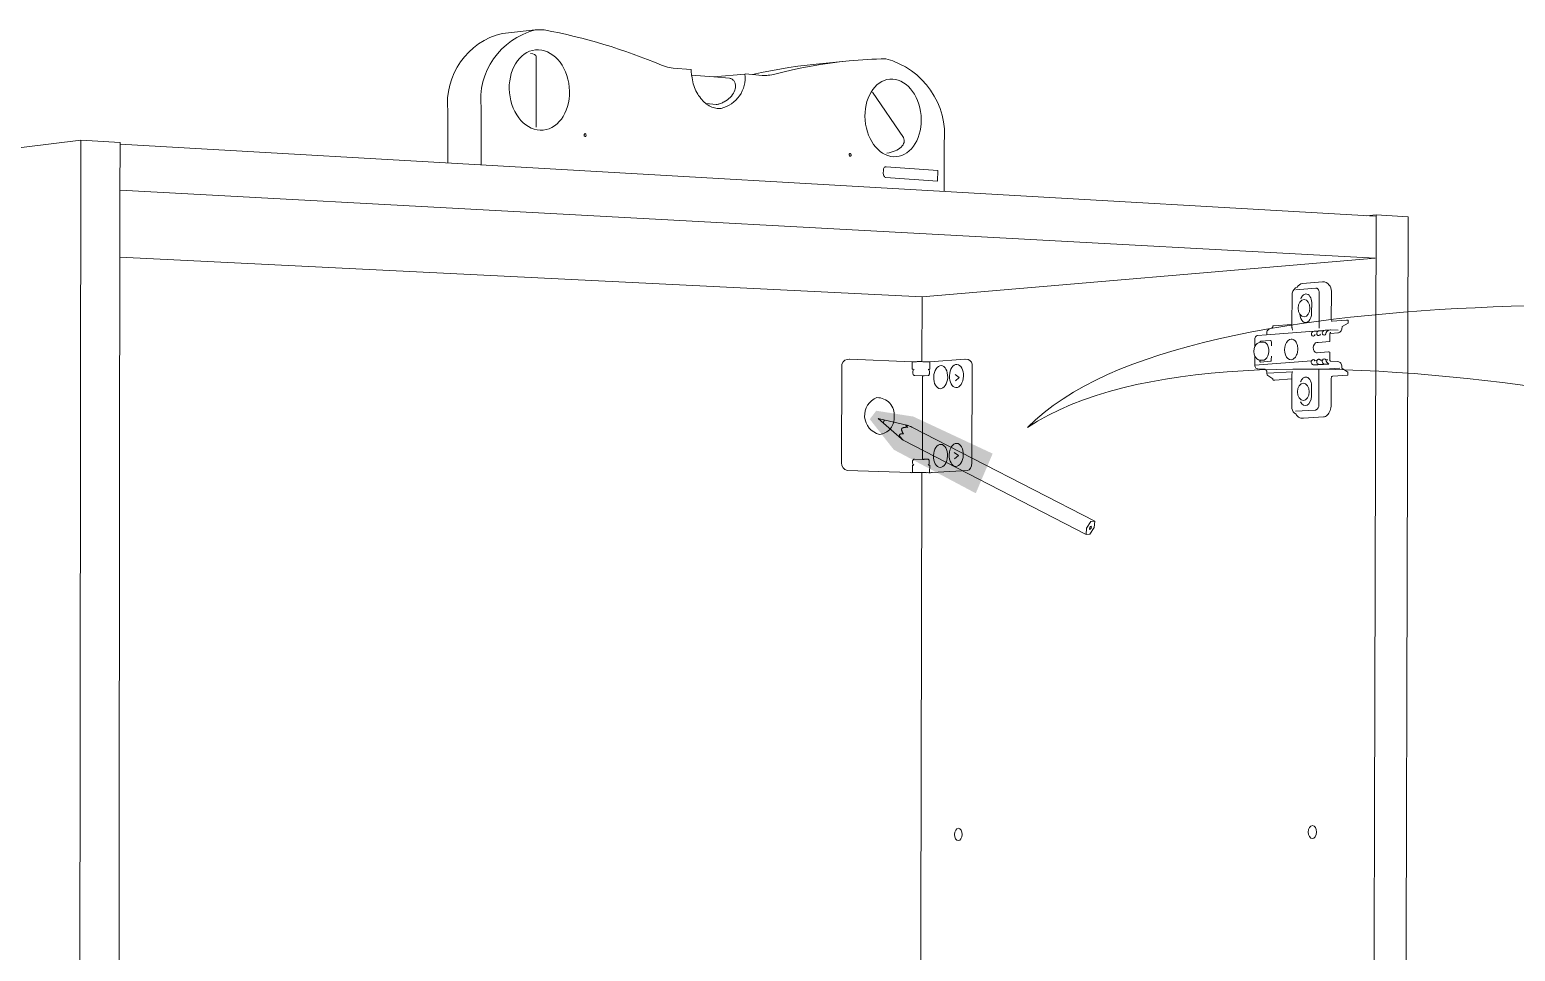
# Model space of a CAD drawing. Header units: metres. Extents: x -11.5 to 7.4, y -3.8 to 5.9.
# Drawn here: x 5.0235 to 5.288, y 0.2612 to 0.4254 of the extents above; entities that cross this region are included whole.
import ezdxf

# ---------------------------------------------------------------- set-up
doc = ezdxf.new("R2010")
doc.units = ezdxf.units.M
doc.header["$MEASUREMENT"] = 0
doc.layers.add('PDF11_Geometry_Num_Penna__1_Num_Penna__255', color=255, linetype='Continuous', lineweight=18)
doc.layers.add('PDF11_Geometry_Num_Penna__7_Num_Penna__7', color=7, linetype='Continuous', lineweight=18)

msp = doc.modelspace()

# ---------------------------------------------------------------- hatches: boundary and pattern name
at = {"layer": 'PDF11_Geometry_Num_Penna__1_Num_Penna__255', "linetype": 'Continuous', "lineweight": 18}
msp.add_hatch(color=255, dxfattribs=at).paths.add_polyline_path([(5.174221773639321, 0.3575262911150547), (5.173064520743116, 0.3560213709474862), (5.177347093562824, 0.3505803167253152), (5.191935605391294, 0.3428222996982182), (5.194945445726429, 0.3498849821825862), (5.180820080757693, 0.3564845178072202)])

# ---------------------------------------------------------------- linework, layer by layer
at = {"layer": 'PDF11_Geometry_Num_Penna__7_Num_Penna__7', "color": 7, "linetype": 'Continuous', "lineweight": 18, "flags": 128}
for points in [[(5.097953156650716, 0.4016498133244006), (5.097967898725829, 0.4108685242937327, -0.3794525430149619), (5.107701230967155, 0.4247462224006044), (5.113509117158337, 0.4253465934094942, 0.3758623285219238), (5.103882542110934, 0.4114497306049794), (5.103872714060863, 0.401313325459995)], [(5.113508994307709, 0.4253461020069906), (5.11383086294763, 0.4253805001822499), (5.114147817562515, 0.4253940137511023), (5.114468457696177, 0.4253903282323241), (5.114795240361135, 0.4253854142072875), (5.115114283436659, 0.4253623182896131), (5.115125339992991, 0.4253623182896131, -0.05377847380533977), (5.136014491873221, 0.4190673293666443), (5.136351102588252, 0.4189371077031652), (5.136693855834578, 0.4188253136335751), (5.137042751612203, 0.4187245761203178), (5.137383047846011, 0.4186520942510219), (5.137730715117376, 0.4185894404318002), (5.138079610895002, 0.4185562707628003)], [(5.153889012243901, 0.4172582310492885), (5.154100315320491, 0.4172422604679182), (5.154316532422115, 0.4172361179366222), (5.15453766354878, 0.417238574949141), (5.15475019513163, 0.4172520885179924), (5.154961498208216, 0.4172662163399741), (5.15528090983562, 0.4173092140590473), (5.155607692500576, 0.4173608113219354), (5.155935703671794, 0.4174345216974897), (5.157607700690621, 0.417855899344409), (5.159288297253259, 0.4182391932972918), (5.160960294272082, 0.418593003099951), (5.162647033366019, 0.4189075007023177), (5.16432517291614, 0.4191949711669798), (5.166013140516336, 0.4194431294313459), (5.167690051560196, 0.4196532040016754), (5.169379247666651, 0.4198325659155246, -0.02180770081312614), (5.175906178571363, 0.4202100858889892), (5.17592583467151, 0.4202113143952486, -0.3708040782451512), (5.186307695367091, 0.4051567072920248), (5.18629295329198, 0.3965657630211634)], [(5.14528332589793, 0.4169748146552825), (5.141344734830808, 0.417290540763906), (5.141364390930953, 0.4171382059877615), (5.141420902218883, 0.4167905387163975), (5.1414835560381, 0.4164440999512911), (5.14156709446373, 0.4160976611861855), (5.141646947370582, 0.4157708785212284), (5.141761198452691, 0.415442867350011), (5.141871764016022, 0.4151246842288687), (5.142000757173241, 0.4148089581202434), (5.14213097883672, 0.4145116596055072), (5.142283313612866, 0.4142143610907718), (5.142441790920309, 0.4139367186761831), (5.142606410759047, 0.413667675805411), (5.142784544166636, 0.4134096894909707), (5.142973734130559, 0.4131627597328631), (5.143170295132036, 0.4129318005561249), (5.143365627627256, 0.4127118979357212), (5.143583073235142, 0.4125128799217261), (5.143798061830509, 0.4123224614515433), (5.144011821919616, 0.4121529275877682), (5.144236638565056, 0.412000592811621), (5.144471283260572, 0.4118593145918092), (5.144703470943568, 0.411737692472145), (5.144940572651599, 0.4116234413900344), (5.145183816890931, 0.4115399029644067), (5.145425832623999, 0.4114674210951117), (5.145667848357071, 0.411414595325966), (5.1459110925964, 0.4113789686444473), (5.14615310832947, 0.4113543985192623), (5.146371782443614, 0.4113568555317801), (5.146594142076538, 0.4113715976068919, 0.3831655419963794), (5.150824011977726, 0.4175027037948782), (5.145283448748554, 0.4169744461034046), (5.148068472438251, 0.4167447154329267)], [(5.257935629961418, 0.3736429418793916), (5.255412892358072, 0.3734530148117114), (5.255356381070145, 0.3734984695433035), (5.255306012313515, 0.3735648088813033), (5.255266700113221, 0.3736520328257082), (5.255235987456741, 0.373757684364004), (5.255233530444221, 0.3738645644085574), (5.255243358494296, 0.3784923474871125, 0.3767268260116614), (5.254024434583879, 0.3804656970913278), (5.253763254153165, 0.3804785964070492), (5.253731312990423, 0.3804785964070492), (5.253714113902793, 0.3804785964070492), (5.253683401246311, 0.3804785964070492), (5.253657602614869, 0.3804785964070492), (5.253638437917225, 0.380478964958928), (5.250083140802985, 0.380182894950452, 0.2111134825590239), (5.249148861792834, 0.3795602879782685), (5.248879818922061, 0.3794030391770855, 0.2548668594634902), (5.248242838426645, 0.378107947878596), (5.248233993181579, 0.3728980985344146), (5.244925625825447, 0.3726462547512694), (5.244875257068818, 0.372624141638604), (5.244845772918596, 0.3725860579445666), (5.244839138984798, 0.3725278267478798), (5.244841595997316, 0.3724123471595098), (5.243975499084552, 0.3719351953284216), (5.243907931240296, 0.3718848265717929), (5.243852648458628, 0.3718172587275346), (5.243804736714518, 0.3717288062768702), (5.243776481070554, 0.3716329827886486), (5.243770829941763, 0.3715371593004289), (5.24377451546054, 0.371313571161247), (5.243764687410467, 0.3712275757231005), (5.243738888779021, 0.3711391232724344), (5.243698348072469, 0.3710518993280294), (5.252183640805034, 0.3716907225828319, 0.5477297531358923), (5.25171963399092, 0.3710272063522178, 0.7125105491904152), (5.252337449788692, 0.3710764694532136)], [(5.243003627782869, 0.3665187112314348), (5.242568736567096, 0.3665322248002871, -0.2955771106645132), (5.241624015253741, 0.3672607290120151), (5.241611730191147, 0.3672693285558299), (5.241558904422002, 0.3674228918382347), (5.241513449690411, 0.3675875116769731), (5.241479051515151, 0.367750903009453), (5.241456938402486, 0.3679265794045232), (5.241453252883707, 0.3681096268371498), (5.241460623921261, 0.368282846219703), (5.241487651058966, 0.3684572941085147), (5.241523277740484, 0.3686317419973264), (5.241568732472075, 0.36878776229225), (5.241624015253741, 0.3689523821309875), (5.241632983349433, 0.3702678666333821), (5.241642811399508, 0.3704116018657135), (5.241678438081024, 0.3705479660604896), (5.241734949368949, 0.3706757307114499), (5.241811116757022, 0.3707715541996706), (5.241904483232727, 0.3708600066503349), (5.242010134771018, 0.3709116039132239), (5.242118243321832, 0.3709324885196299), (5.243698102371216, 0.3710516536267772)], [(5.252849736898794, 0.3717506736882843), (5.253149492426047, 0.3717740153072091, 0.535116162307077), (5.252684011404458, 0.3711003024746571, 0.7182640736393745), (5.253304407065336, 0.371148459920005)], [(5.253813131507288, 0.3718232784082049), (5.254122715084616, 0.3718478485333909, 0.5371601838687876), (5.253661902386776, 0.3711730300451892, 0.7295080314506536), (5.254269030180092, 0.3712215560424301, -0.2309959301736314), (5.254777631771418, 0.3718946546218671), (5.255117928005227, 0.3719204532533116)], [(5.243120704429373, 0.3697489455894791), (5.243171687439132, 0.3697405917469165), (5.242733110704581, 0.3697614763533235, 0.3057655994165377), (5.241624015253741, 0.3689523821309875)], [(5.184179308272959, 0.346498481828367), (5.184044172584443, 0.3464960248158473), (5.18388938079578, 0.3464935678033303), (5.183722303944522, 0.3464911107908115), (5.183561369624559, 0.3464886537782919), (5.183405349329638, 0.3464960248158473), (5.183251786047235, 0.3464935678033303), (5.18310325964049, 0.3465009388408857), (5.181868733700583, 0.3465398824893029), (5.181201654801814, 0.3465032730027779), (5.181103374301077, 0.3465020444965177), (5.180979295168891, 0.3464995874840007), (5.180842930974116, 0.3464983589777404), (5.180699195741784, 0.3464959019652216), (5.180556689015715, 0.3464934449527037), (5.180408039758348, 0.3464995874840007), (5.180283837775537, 0.346498481828367), (5.169097305480149, 0.3468896382212741, -0.3758787531250083), (5.16804349281098, 0.3482451720277524), (5.168083173563106, 0.3653976992698746, -0.3940250060082833), (5.169041654146612, 0.3666703089038261), (5.169437233162085, 0.3667034785728251), (5.169485144906199, 0.3667047070790836), (5.169535513662828, 0.3667047070790836)], [(5.190038546025775, 0.3666860337839433), (5.190561152588451, 0.3666634292687645, -0.3477115017599149), (5.191304398875296, 0.365401753340536), (5.191265086674999, 0.3482382923927014)], [(5.241616521365561, 0.3656655136343936), (5.25171312290775, 0.3663897180742124, 0.5700949472118645), (5.252246294624253, 0.3656734989250783), (5.252380201806512, 0.3656747274313368), (5.252517794507547, 0.3656771844438556), (5.252623446045842, 0.3656784129501141), (5.252719269534062, 0.3656894695064494)], [(5.248870973676993, 0.3574280106143153), (5.252423813778712, 0.3576540557660151, 0.352505733848981), (5.253009319861869, 0.3586024625981477), (5.253031187273281, 0.3648634218977369), (5.256757246757555, 0.365132464768509)], [(5.254177137911904, 0.3658076518085656, -0.554643634133832), (5.253645194701651, 0.3665349275140573), (5.253286470873952, 0.3665091288826137)], [(5.253681067084418, 0.3657521233256702), (5.253762148497531, 0.3657619513757444), (5.253801460697826, 0.3657754649445959), (5.253829716341789, 0.3657754649445959), (5.2538179226817, 0.365783327384654), (5.2541766465094, 0.3658078975098391), (5.254319153235469, 0.3658103545223579), (5.254449374898948, 0.3658115830286164), (5.254561168968539, 0.3658238680912094), (5.254658835216148, 0.3658253422987201), (5.254727631566665, 0.3658351703487943), (5.254778000323293, 0.3658351703487943), (5.254793970904666, 0.365846226905127, -0.2172586670761844), (5.254264361856308, 0.3665715370005822), (5.25461694315271, 0.3665985641382852)], [(5.248208440251386, 0.3631974445595816), (5.24819369817631, 0.358275679933187, 0.2512791233255968), (5.248702299767599, 0.357115970024469), (5.248957706218897, 0.3569277628655527), (5.248958934725156, 0.35691670630922), (5.249054758213378, 0.3567643715330746), (5.249166552282968, 0.3566206363007431), (5.249273432327522, 0.3565039282061155), (5.249390140422149, 0.3564007336803394), (5.249519133579369, 0.3563270233047859), (5.249655497774146, 0.3562594554605267), (5.249799233006476, 0.3562250572852683), (5.249935597201251, 0.3562054011851199)]]:
    msp.add_lwpolyline(points, format="xyb", dxfattribs=at)
for points in [[(5.113665014602633, 0.4080240409010907), (5.113687127715298, 0.4206150015520347)], [(5.138079119492499, 0.4185568850159305), (5.141204439416004, 0.4182939846764535)], [(5.141204439416004, 0.4182934932739508), (5.141233923566224, 0.4182947217802093), (5.141256036678891, 0.4182873507426539), (5.141273235766521, 0.418266466136247), (5.141280606804076, 0.4182468100360976), (5.141280606804076, 0.4182283824422113), (5.141294120372926, 0.4182001267982463)], [(5.141294366074179, 0.4182006182007507), (5.141299280099213, 0.4178504939168688), (5.141321393211884, 0.417494227101689), (5.141344734830808, 0.4172902950626538)], [(5.152195024963037, 0.417398526464094), (5.153805596668899, 0.4177609358105698), (5.155423539412316, 0.418093861006823), (5.157041482155735, 0.4183887025090405), (5.158661881911671, 0.4186552883672947), (5.160281053161349, 0.4188911615690696), (5.161900224411028, 0.4191000076331406), (5.163521852673222, 0.4192695414969148)], [(5.163521484121345, 0.4192695414969156), (5.169380230471656, 0.4198321973636467)], [(5.145697332507295, 0.4120808142703503), (5.145802984045586, 0.4120746717390542), (5.145918463633956, 0.4120832712828681), (5.146049913803694, 0.4121066129017947), (5.146196106048544, 0.4121471536083492), (5.146339841280875, 0.4121876943149045), (5.146503232613355, 0.4122491196278659), (5.146666623945832, 0.4123093164345688), (5.14683124378457, 0.4123781127850856), (5.146986035573237, 0.412457965691936), (5.147138370349381, 0.4125378185987874), (5.147434440357859, 0.4127171805126357), (5.147710854266185, 0.4129051419703007), (5.147990953693292, 0.4131213590719272), (5.148216998844994, 0.4133461757173666), (5.148436901465395, 0.4135820489191415), (5.148637147985653, 0.4138265216647303), (5.148806681849429, 0.4140906505104658), (5.148939360525425, 0.4143523223436842), (5.149047469076239, 0.4146152226831612), (5.149123636464312, 0.4148867225664539), (5.149148206589496, 0.4150230867612281), (5.149156806133311, 0.4151692790060784), (5.149164177170865, 0.4153117857321496), (5.149162948664605, 0.4154567494707404), (5.149150663602017, 0.4156029417155898), (5.149118722439274, 0.4157380774041064), (5.149088009782794, 0.4158707560801043), (5.149038869532424, 0.4159874641747319), (5.148987272269535, 0.4161029437630992), (5.148929532475353, 0.416208595301395), (5.148847222555982, 0.4163228463835029), (5.148751399067761, 0.416417441365466), (5.148653118567022, 0.4165132648536858), (5.148547467028727, 0.4165882037354995), (5.148439358477916, 0.4166447150234243), (5.148322650383287, 0.4166913982612765), (5.148194885732329, 0.4167282534490537), (5.148068349587625, 0.4167454525366834)], [(5.150860867165502, 0.4175029494961295), (5.152187653925481, 0.417398526464094)], [(5.152187776776106, 0.417398526464094), (5.153889257945151, 0.4172584767505407)], [(5.179063808209486, 0.4061680136446313), (5.17353307303039, 0.4142417567803527)], [(5.143923000917072, 0.4122187755232636), (5.145696963955414, 0.4120811828222282)], [(5.032286057276846, 0.0970883695838447), (4.95841474740252, 0.1092591810941297), (4.958578138735001, 0.3965895960425927), (5.032636181560727, 0.4056903704110386)], [(5.032636427261981, 0.4056900018591616), (5.032286302978095, 0.0970880010319668)], [(5.03959837223309, 0.4052911058767865), (5.032636427261981, 0.4056903704110386)], [(5.03959837223309, 0.4052911058767865), (5.039587315676759, 0.3963156391467821)], [(5.039601934901242, 0.405000072743972), (5.263064766444367, 0.3921584968161431)], [(5.175483818119437, 0.400345262527714), (5.175478904094399, 0.3997568080295384)], [(5.175479026945023, 0.3997561937764083), (5.175493769020138, 0.3996100015315607), (5.175534309726691, 0.3994662662992292), (5.175583449977061, 0.3993421871670444), (5.175660845871393, 0.3992267075786771), (5.175750526828319, 0.3991419406467882), (5.175848807329057, 0.3990866578651229), (5.175954458867352, 0.3990682302712347)], [(5.175906178571363, 0.4009697122592852), (5.175810355083144, 0.4009500561591377), (5.175724359644995, 0.4008984588962496), (5.17563713570059, 0.4008210630019171), (5.175570796362591, 0.400724011007437), (5.175522884618481, 0.4006159024566252), (5.175498314493295, 0.4004807667681076), (5.175483572418184, 0.4003456310795919)], [(5.185165553097876, 0.4002990706923661), (5.175992296860137, 0.4009698351099109)], [(5.185125258092572, 0.3983930432311569), (5.185151056724017, 0.3984040997874896), (5.185165798799128, 0.400298456439236)], [(5.039594686714313, 0.3967893511603453), (5.263040319169809, 0.384708220606985)], [(5.175954090315475, 0.3990687216737392), (5.185124889540695, 0.3983930432311569)], [(5.03958756137801, 0.3963160076986609), (5.039257093194275, 0.1067976231024907)], [(5.268900785428885, 0.3920709043198594), (5.263216486967384, 0.3924013725035946), (5.261489207166894, 0.3922502662337077)], [(5.262439088206536, 0.1134518272556617), (5.263216732668635, 0.3924013725035946)], [(5.26812572082993, 0.1138579714249657), (5.268900908279512, 0.3920716414236143)], [(5.182363576021805, 0.3662692016101836), (5.182389374653248, 0.3778380450534407), (5.039577979029188, 0.3848540442999573)], [(5.263040073468559, 0.3847082206069858), (5.18238986605575, 0.3778384136053186)], [(5.253068042461059, 0.3785080723672305), (5.253054528892207, 0.3786223234493402), (5.253043472335875, 0.3787500881003014), (5.253025044741987, 0.3788557396385945), (5.252983275529171, 0.3789601626706292), (5.252940277810097, 0.3790584431713695), (5.252891137559731, 0.3791333820531833), (5.252843225815621, 0.3792120064537743), (5.252784257515176, 0.3792672892354405), (5.252715461164659, 0.3793152009795504), (5.252639293776586, 0.3793434566235128), (5.252560669375994, 0.3793606557111424), (5.25248327348166, 0.3793704837612157), (5.24893411889872, 0.3790731852464813)], [(5.249818029152241, 0.3774541368474296), (5.249880682971463, 0.3776285847362413), (5.249976506459683, 0.377784605031164), (5.250072329947903, 0.37792096922594), (5.250176752979941, 0.3780499623831597), (5.250298375099606, 0.3781470143776389), (5.250422454231787, 0.3782256387782308), (5.250557589920303, 0.3782870640911931), (5.250703782165154, 0.3783190052539336)], [(5.253044086589004, 0.3722353194075545), (5.253068656714191, 0.3785080723672305)], [(5.251729216339742, 0.3749334877047215), (5.251737815883555, 0.3767787041060995)], [(5.255250360979973, 0.3734380270353492), (5.255412523806191, 0.373452769110461)], [(5.257942141044591, 0.3736419590743818), (5.258213640927885, 0.3736284455055321), (5.258211183915366, 0.3731051018390952), (5.25713992645731, 0.3725006767595493)], [(5.248100085999321, 0.3702786774884634), (5.2482634773318, 0.3702700779446477), (5.248418269120464, 0.3702344512631308), (5.248574289415387, 0.3701595123813162), (5.248641857259649, 0.3701116006372063), (5.248721710166496, 0.3700477183117252), (5.248848246311198, 0.3699125826232095), (5.248968639924604, 0.3697405917469165), (5.249064463412825, 0.3695477162642167), (5.249148001838453, 0.3693462412377002), (5.249197142088823, 0.3691423091986668), (5.249241368314156, 0.3689432911846708), (5.249263481426823, 0.3687295310955623), (5.24926593843934, 0.368516999512714), (5.249257338895527, 0.3683056964361242), (5.249235225782858, 0.3681017643970916), (5.249197142088823, 0.3678990608643167), (5.249132031257083, 0.3676828437626902), (5.249059549387786, 0.3674703121798419), (5.248956354862012, 0.3672749796846224), (5.248842103779902, 0.3670907037457374), (5.248721710166496, 0.3669432829946286), (5.248640628753387, 0.3668646585940367), (5.248566918377833, 0.3668056902935932), (5.248488293977243, 0.3667454934868903), (5.248414583601688, 0.3667061812865953), (5.24824873525669, 0.3666361564298191), (5.24808780093673, 0.3666152718234104)], [(5.248234484584081, 0.3728976071319101), (5.248229570559046, 0.372455344878583)], [(5.248229570559046, 0.3724548534760803), (5.248230799065304, 0.3723553444690815), (5.248243084127896, 0.372269349030935), (5.248251683671711, 0.3721833535927876), (5.24827256827812, 0.3720961296483827), (5.248304509440858, 0.3719929351226048), (5.248336450603599, 0.371876227027979)], [(5.252260668147487, 0.3717021476910434), (5.252346663585637, 0.3717021476910434), (5.252433887530042, 0.371704604703563), (5.252522339980707, 0.3717058332098215), (5.252582536787408, 0.3717070617160809), (5.252627991518999, 0.3717070617160809), (5.252675903263112, 0.3717082902223403), (5.252711529944628, 0.3717095187285988), (5.252736100069814, 0.3717205752849315)], [(5.252899245701041, 0.3696828519527315), (5.254984020822969, 0.3698413292601739), (5.254992620366783, 0.3712319983456336)], [(5.253226396917876, 0.3717752438134694), (5.253312392356023, 0.3717764723197279), (5.253410672856763, 0.3717764723197279), (5.253485611738576, 0.3717789293322467), (5.253547037051536, 0.3717801578385052), (5.253591263276869, 0.3717801578385052), (5.253641632033499, 0.3717813863447663), (5.253689543777609, 0.3717813863447663), (5.253700600333943, 0.371792442901099)], [(5.25419102003263, 0.3718484627865193), (5.254289300533371, 0.3718496912927778), (5.254376524477776, 0.3718509197990372), (5.254462519915924, 0.3718521483052974), (5.254512888672551, 0.3718521483052974), (5.254568171454217, 0.3718533768115568), (5.254618540210847, 0.3718546053178153), (5.254655395398624, 0.3718644333678895)], [(5.254655395398624, 0.3718650476210197), (5.254598884110697, 0.371844163014611), (5.254550972366587, 0.3717950227642426), (5.254580456516811, 0.3718060793205753)], [(5.256488449588034, 0.3714001808525227), (5.255003185520616, 0.3712810157453772), (5.254990900458022, 0.37125890263271), (5.254992128964279, 0.3712318754950079)], [(5.255174807845032, 0.3714573063935784), (5.255113382532066, 0.3714462498372439), (5.255058099750403, 0.3714057091306886), (5.255022473068882, 0.3713577973865796), (5.255002816968736, 0.3712804014922462)], [(5.256426041470064, 0.3718634505628824), (5.255175422098159, 0.3719211903570665)], [(5.242521439076116, 0.3697501740957376), (5.242532495632449, 0.3697673731833682), (5.242538638163744, 0.3697980858398484), (5.242557065757634, 0.3698263414838117), (5.242576721857782, 0.3698459975839601)], [(5.242588638368497, 0.3697591421914312), (5.242616894012457, 0.3698279385419481), (5.242653749200237, 0.3698869068423916)], [(5.244421692557909, 0.3700194626677638), (5.242653872050862, 0.3698880124980253)], [(5.244558548155187, 0.3697993143461078), (5.24454994861137, 0.3698865382905137), (5.24451923595489, 0.3699627056785868), (5.244470095704521, 0.3700020178788836), (5.24442218396041, 0.3700192169665115)], [(5.24456211082334, 0.3691047169071346), (5.244558425304559, 0.3697988229436051)], [(5.252745313866757, 0.3678431638295212), (5.252620006228316, 0.3678431638295212)], [(5.252637328166571, 0.3696985768328496), (5.25289899999979, 0.3696826062514811)], [(5.252745068165508, 0.3678427952776433), (5.254700850130215, 0.367990216028752), (5.254713135192807, 0.367990216028752)], [(5.254976772636038, 0.3665823478556636), (5.254986600686115, 0.3679754739536421), (5.254712643790302, 0.367990216028752)], [(5.169535636513451, 0.3667047070790836), (5.180624134009348, 0.3662157615879069)], [(5.180807918545728, 0.364902734098032), (5.180769834851693, 0.364902734098032), (5.180719466095063, 0.364902734098032), (5.18066172630088, 0.3649015055917726), (5.18061381455677, 0.3649015055917726), (5.180624871113103, 0.3662147787828998)], [(5.181261483056639, 0.3662538452819435), (5.180805707234461, 0.3662182186004248), (5.180768852046684, 0.3662182186004248), (5.180719711796314, 0.3662169900941663), (5.180674257064723, 0.3662169900941663), (5.180625116814355, 0.3662157615879069)], [(5.181261605907267, 0.3662535995806913), (5.181379542508152, 0.36625605659321), (5.181510992677891, 0.3662671131495427), (5.181667012972815, 0.3662695701620615), (5.181840232355366, 0.3662732556808388), (5.182004852194105, 0.3662757126933585), (5.182180528589177, 0.3662671131495427), (5.182334091871581, 0.3662695701620615), (5.182487655153986, 0.3662621991245061), (5.183552770080745, 0.3662118303678774)], [(5.183437413343006, 0.3648769354665893), (5.183766653020481, 0.3649015055917726), (5.183764196007962, 0.3662147787828998)], [(5.183553138632625, 0.3662115846666261), (5.183618249464365, 0.3662128131728846), (5.183696873864955, 0.3662128131728846), (5.183764441709213, 0.3662152701854033)], [(5.183764196007962, 0.3662151473347768), (5.189979209173456, 0.3666856652320662)], [(5.242147113218927, 0.3649614566972241), (5.242034090643074, 0.3649774272785926), (5.241917382548447, 0.3650351670727776), (5.24181787354145, 0.3651199340046656), (5.241739249140856, 0.365232956580515), (5.241669224284083, 0.3653680922690317), (5.241628683577526, 0.3655130560076216), (5.241616398514935, 0.3656653907837679), (5.24162376955249, 0.3672612204145196)], [(5.242492569179024, 0.3665403329415984), (5.242495026191543, 0.3664260818594887)], [(5.242495026191543, 0.366425959008863), (5.242495026191543, 0.3663940178461216), (5.242496254697802, 0.3663669907084186), (5.242504854241615, 0.3663375065581977), (5.242517139304208, 0.3663092509142354), (5.242535566898098, 0.3662809952702721), (5.242544166441913, 0.3662613391701255), (5.242593306692282, 0.3662121989197562), (5.24264244694265, 0.3662048278821999)], [(5.242550186122582, 0.3665415614478569), (5.242541586578767, 0.3664346814033035)], [(5.244559653810819, 0.3672678543483192), (5.244551054267008, 0.36657129129933), (5.244539997710671, 0.3664828388486656), (5.244515427585487, 0.3664054429543331), (5.244467515841377, 0.3663464746538905), (5.244407319034673, 0.3663268185537429), (5.242641955540146, 0.3662039679278175)], [(5.253286225172701, 0.3665096202851172), (5.253235856416071, 0.3665771881293747), (5.253186716165704, 0.3666238713672261), (5.253141261434111, 0.3666631835675211), (5.253079836121149, 0.3666914392114853), (5.25303069587078, 0.3666988102490398), (5.252985241139189, 0.3667074097928538), (5.252937329395076, 0.3666963532365211), (5.252886960638447, 0.3666779256426329), (5.252831677856783, 0.3666373849360784), (5.252782537606413, 0.3665980727357816), (5.252728483331007, 0.3665403329415984), (5.252678114574378, 0.3664629370472658), (5.252321847759196, 0.3664371384158223)], [(5.252718900982183, 0.3656897152077008), (5.252786468826445, 0.3656909437139602), (5.252834380570553, 0.3657007717640335), (5.252863864720773, 0.3657118283203671), (5.252852808164441, 0.365720427864181)], [(5.253681312785671, 0.3657516319231666), (5.253596545853783, 0.3657504034169072), (5.253484751784196, 0.3657479464043893), (5.253354530120713, 0.3657467178981282), (5.253210794888384, 0.3657454893918697), (5.252853299566945, 0.3657209192666855)], [(5.254678122764419, 0.3658840648979123), (5.254734634052344, 0.3658631802915044), (5.254794830859048, 0.3658558092539499)], [(5.255154414641126, 0.3663441404919965), (5.255084389784349, 0.366363796592144), (5.255036478040239, 0.366419079373812), (5.254995937333685, 0.3664977037744022), (5.254976281233537, 0.3665824707062892)], [(5.257119533253405, 0.3653292714712384), (5.257109705203334, 0.3655061763725707), (5.25706670748426, 0.3656879952989378), (5.256999139640001, 0.3658501581251565), (5.256905773164299, 0.3659951218637465), (5.256797664613485, 0.3661081444395977), (5.256684642037637, 0.366202739421559), (5.25654827784286, 0.3662592507094837), (5.256411913648085, 0.3662862778471867), (5.255153923238623, 0.3663440176413708)], [(5.257119533253405, 0.3653290257699879), (5.257115847734628, 0.3651091231495842), (5.258187105192684, 0.3644199311381522)], [(5.180719343244437, 0.3644582605334383), (5.180736542332067, 0.3645639120717341), (5.18076479797603, 0.3646720206225469), (5.180810252707621, 0.3647494165168785), (5.180875363539361, 0.3648169843611369), (5.180953987939951, 0.3648673531177655)], [(5.180719711796314, 0.3644577691309356), (5.180723397315093, 0.3642452375480874), (5.180731996858908, 0.3641297579597191), (5.180774994577982, 0.3640241064214234), (5.180822906322092, 0.3639282829332036), (5.180890474166349, 0.3638521155451313), (5.180978926617014, 0.3638066608135393), (5.181064922055162, 0.3637857762071306), (5.182459276659397, 0.363732950437984)], [(5.18245890810752, 0.363732950437984), (5.182430652463557, 0.3488680247011864)], [(5.18245890810752, 0.3637328275873584), (5.182533846989337, 0.3637340560936178), (5.182624756452515, 0.3637352845998763), (5.182699695334332, 0.3637365131061356), (5.182768491684849, 0.363737741612395), (5.183435570583617, 0.3637844248502455)], [(5.183697119566208, 0.3642422891330632), (5.183689748528653, 0.3641255810384374), (5.18366149288469, 0.3640187009938822), (5.183614809646837, 0.3639228775056633), (5.183558298358914, 0.3638553096614041), (5.18349810155221, 0.3638049409047754), (5.183435447732988, 0.3637840562983676)], [(5.18350633254415, 0.364866124611507), (5.183575128894667, 0.3648206698799141), (5.183623040638777, 0.3647531020356567), (5.183663581345328, 0.36466587809125), (5.183691836989292, 0.3645712831092895), (5.183693065495552, 0.3644545750146611), (5.183696751014331, 0.3642420434318128)], [(5.183543556283803, 0.3649062967661836), (5.18361112412806, 0.3648989257286281), (5.183687291516136, 0.3649001542348866), (5.183767144422983, 0.3649013827411469)], [(5.188243944082277, 0.3639903224992942), (5.189011760494305, 0.3634534652640076), (5.188320111470354, 0.3628392121343866)], [(5.243394784175809, 0.364902734098032), (5.242146621816422, 0.3649617023984755)], [(5.243752279497247, 0.3644239852088065), (5.243739994434655, 0.364549292847248), (5.2436994537281, 0.3646561728918023), (5.243649084971469, 0.3647507678737636), (5.243572917583398, 0.3648281637680961), (5.243485693638993, 0.3648834465497615), (5.243394784175809, 0.3649031026499099)], [(5.243752279497247, 0.3644245994619348), (5.243744908459693, 0.3642120678790883), (5.243757193522283, 0.3641064163407925), (5.243785449166246, 0.364008135840054), (5.243828446885319, 0.3639209118956481), (5.243886186679504, 0.363844744507575), (5.243956211536281, 0.3637882332196503), (5.24481248039897, 0.3632329483904737)], [(5.248244066932905, 0.3644701770441534), (5.243929552950455, 0.3642011341733804)], [(5.244904004115284, 0.3629927754167923), (5.244853635358654, 0.3630112030106805), (5.244826608220954, 0.3630566577422725), (5.24481432315836, 0.3631168545489754), (5.244813094652102, 0.3632335626436021)], [(5.245164324591617, 0.3629867557361219), (5.244903881264658, 0.362992898267418)], [(5.248311266225286, 0.3645302510002306), (5.248283010581323, 0.3644159999181209), (5.248258440456137, 0.3643078913673072), (5.248236327343472, 0.3642108393728281), (5.248220356762102, 0.3641236154284222), (5.248214214230806, 0.3640290204464609), (5.248203157674473, 0.3639307399457214), (5.248208071699509, 0.363197321708955), (5.245163833189114, 0.3629872471386255)], [(5.249770117408131, 0.3626796291713124), (5.249843827783687, 0.3628540770601241), (5.249927366209315, 0.3630100973550476), (5.250034246253868, 0.3631464615498237), (5.250138669285905, 0.3632643981507107), (5.250250463355494, 0.3633700496890047), (5.250376999500196, 0.3634425315582996), (5.250519506226269, 0.3635002713524846), (5.250663241458598, 0.3635223844651501)], [(5.250291249763299, 0.3561918876162684), (5.253846546877542, 0.3564191612742276), (5.254019766260095, 0.3564523309432275), (5.254191757136388, 0.3565125277499304), (5.254352691456347, 0.3566132652631877), (5.254517311295086, 0.3567398014078904), (5.254657361008638, 0.3569056497528873), (5.254791268190896, 0.3570911541980317), (5.25491289031056, 0.3573061427933997), (5.25500748529252, 0.357539558982654), (5.255078738655557, 0.3577815747157249), (5.255143849487297, 0.358044475055201), (5.255180704675073, 0.3583159749384928), (5.255183161687594, 0.3585862463155269), (5.255201589281482, 0.3632140293940811)], [(5.255503433269375, 0.3637012549764957), (5.255427265881302, 0.3636815988763482), (5.255351098493231, 0.3636336871322383), (5.255293358699046, 0.3635550627316464), (5.255246675461196, 0.3634457256745742), (5.255209820273418, 0.3633400741362784), (5.255201220729605, 0.3632147664978378)], [(5.255502941866872, 0.3637016235283745), (5.258187228043312, 0.3638871279735181), (5.258187228043312, 0.3644202996900283)], [(5.251690764093826, 0.3601272845671168), (5.251694449612604, 0.3619835575248267)], [(5.175516496385933, 0.3553089601677533), (5.174533691378542, 0.3561652290304442), (5.175800281331819, 0.355861787984411)], [(5.175516250684682, 0.3553092058690055), (5.178741079615184, 0.3524959265353473)], [(5.175800527033068, 0.3558622793869146), (5.179667864737155, 0.3549372141737077)], [(5.179869954016798, 0.3545636254202735), (5.179749560403396, 0.3545685394453102), (5.17964022334632, 0.3545722249640884), (5.179538257326804, 0.3545722249640884), (5.179442433838584, 0.3545685394453102), (5.179353981387919, 0.3545636254202735), (5.17927289997481, 0.3545562543827172), (5.179195504080479, 0.3545451978263845), (5.17912670772996, 0.3545341412700509), (5.179064053910738, 0.3545169421824212), (5.179006314116554, 0.3545009716010519), (5.178955945359924, 0.3544800869946441), (5.178908033615816, 0.3544579738819786), (5.178868721415519, 0.3544334037567936), (5.178831866227743, 0.3544051481128303), (5.178802382077519, 0.3543744354563501), (5.178776583446075, 0.3543437227998698), (5.178756927345926, 0.3543080961183511), (5.178740956764557, 0.3542700124243146), (5.178731128714483, 0.3542294717177592), (5.178724986183189, 0.3541852454924266), (5.178724986183189, 0.3541397907608355), (5.178732357220744, 0.3540906505104662), (5.178742185270819, 0.3540365962350593), (5.178759384358449, 0.3539800849471346), (5.178779040458597, 0.3539211166466902), (5.178806067596296, 0.3538596913337297), (5.178838008759039, 0.353793351995729), (5.178874863946817, 0.3537220986326952), (5.178920318678408, 0.3536459312446203), (5.178970687435035, 0.353567306844031), (5.179025970216703, 0.3534849969246618), (5.179089852542182, 0.3533953159677363)], [(5.179668478990283, 0.3549367227712041), (5.179614424714877, 0.3549490078337971), (5.179570198489547, 0.3549563788713526), (5.179534571808027, 0.3549576073776111), (5.179506316164064, 0.3549576073776111), (5.179487888570176, 0.3549514648463141), (5.179476832013844, 0.3549391797837229), (5.179474375001325, 0.3549256662148705), (5.17948174603888, 0.354906010114723), (5.17949648811399, 0.3548826684957973), (5.179519829732918, 0.3548519558393162), (5.179554227908174, 0.354818786170318), (5.179597225627248, 0.3547794739700203), (5.179648822890135, 0.3547327907321707), (5.179712705215618, 0.354682421975542), (5.179786415591172, 0.3546283677001352), (5.179869954016798, 0.3545632568683947)], [(5.180565779962032, 0.3546259106876173), (5.180404845642073, 0.3546885645068381), (5.180261110409742, 0.3547426187822431), (5.180130888746262, 0.3547905305263557), (5.180012952145375, 0.3548322997391686), (5.179909757619598, 0.3548666979144279), (5.179817619650157, 0.3548949535583903), (5.179737766743306, 0.3549195236835745), (5.179668970392786, 0.3549367227712041)], [(5.180565657111408, 0.3546259106876173), (5.213129672525065, 0.3378371441488506), (5.212434337982335, 0.3377744903296289), (5.211653008001457, 0.336607409383352), (5.211568241069573, 0.3355005252437779)], [(5.250204640072024, 0.3561906591100099), (5.249935597201251, 0.3562054011851199), (5.249983508945361, 0.3562054011851199), (5.250028963676954, 0.3562066296913802)], [(5.250204762922651, 0.3561916419150171), (5.250253903173022, 0.3561916419150171), (5.250290758360798, 0.3561916419150171), (5.250029086527581, 0.3562063839901279)], [(5.179090221094059, 0.3533956845196151), (5.1789956261121, 0.3534030555571697), (5.178909630673953, 0.3534079695822063), (5.178828549260842, 0.3534104265947251), (5.178757295897805, 0.3534104265947251), (5.178690956559807, 0.3534055125696884), (5.178631988259363, 0.3534005985446509), (5.178577933983957, 0.353391999000837), (5.178530022239848, 0.3533809424445025), (5.178488253027034, 0.3533674288756528), (5.178451397839257, 0.3533514582942816), (5.178420685182774, 0.3533342592066528), (5.178394886551329, 0.3533133746002459), (5.178375230451181, 0.3532888044750608), (5.178358031363553, 0.3532642343498749), (5.17834820331348, 0.353237207212171), (5.178344517794701, 0.3532064945556916), (5.178344517794701, 0.3531720963804323), (5.17834820331348, 0.3531364696989137), (5.178359259869811, 0.3530971574986195), (5.178375230451181, 0.3530553882858056), (5.178397343563852, 0.353011162060473), (5.178421913689034, 0.3529620218101019), (5.178453854851774, 0.3529116530534742), (5.178490710039551, 0.3528575987780673), (5.178533707758627, 0.3527998589838832), (5.178581619502735, 0.3527396621771803), (5.178635673778142, 0.3526745513454408), (5.178697099091103, 0.3526069835011825), (5.178763438429103, 0.3525345016318875), (5.178835920298397, 0.352457105737555), (5.178917001711508, 0.3523760243244451), (5.179006682668431, 0.3522888003800402)], [(5.179006191265929, 0.3522889232306641), (5.17892510985282, 0.3523503485436272), (5.178852627983524, 0.3524044028190341), (5.17879243117682, 0.3524535430694025), (5.178740833913933, 0.3524965407884766)], [(5.179006068415303, 0.3522895374837951), (5.2115688553227, 0.3355007709450293), (5.212264189865429, 0.3355621962579916), (5.213044291340049, 0.3367305057105279), (5.213130286778194, 0.3378373898501019)], [(5.188090380799876, 0.3500928454416492), (5.188858197211898, 0.3495547597001023), (5.188166548187947, 0.3489405065704814)], [(5.180920326868449, 0.3478509443691626), (5.180690596197971, 0.3478362022940527), (5.180680768147896, 0.3465229291029246)], [(5.180893299730746, 0.3488823982244194), (5.180826960392746, 0.3488357149865706), (5.180769220598561, 0.3487656901297935), (5.18072376586697, 0.3486870657292016), (5.180697967235526, 0.3485912422409818), (5.180688139185452, 0.3484941902465009), (5.180690596197971, 0.3482718306135792)], [(5.180919712615321, 0.3478505758172856), (5.180842316720987, 0.3478972590551361), (5.180782119914284, 0.3479746549494687), (5.180734208170174, 0.3480594218813575), (5.18069243895736, 0.3481650734196506), (5.180689981944843, 0.3482719534642058)], [(5.180893299730746, 0.3488828896269238), (5.180962096081263, 0.3489136022834041), (5.181040720481855, 0.3489148307896652)], [(5.181040720481855, 0.3489158135946724), (5.182430161061054, 0.3488679018505607), (5.182497728905311, 0.348869130356821), (5.182586181355978, 0.3488617593192656), (5.182672176794126, 0.3488642163317834), (5.182731145094568, 0.3488715873693398)], [(5.182322175360868, 0.3465284573810914), (5.181851657463577, 0.1305595140193248)], [(5.183525005839288, 0.3488663047924243), (5.183464809032584, 0.3489019314739421), (5.183394784175809, 0.3489117595240163), (5.182731390795819, 0.3488724473237204)], [(5.183473162875149, 0.3478406249165849), (5.183527217150553, 0.347889765166955), (5.183586185451, 0.3479585615174718), (5.183623040638777, 0.3480556135119528), (5.183648839270219, 0.3481624935565062), (5.183658667320294, 0.3482681450948011), (5.183667266864108, 0.3484892762214633)], [(5.1835098952123, 0.3478416077215929), (5.183578691562817, 0.3478317796715187), (5.183653630444629, 0.3478342366840375), (5.183732254845223, 0.347835465190296)], [(5.183525497241792, 0.3488661819417986), (5.183582008529717, 0.3487986140975394), (5.183620092223753, 0.3487126186593938), (5.183653261892752, 0.3486057386148387), (5.183666775461605, 0.3484890305202129)], [(5.183731886293344, 0.3478349737877933), (5.183720829737011, 0.3465217005966661)], [(5.190455009647657, 0.3468734219386853), (5.184179799675464, 0.3464987275296174)]]:
    msp.add_lwpolyline(points, dxfattribs=at)
for points in [[(5.150823766276474, 0.4175023352429994), (5.150843422376621, 0.4175023352429994)], [(5.113654203747553, 0.4080036476971856), (5.113665260303886, 0.4080122472410013)], [(5.122197359124929, 0.4066449197744681), (5.122207187175002, 0.4067395147564286), (5.122256327425372, 0.4068095396132065), (5.122312838713297, 0.406856222851057), (5.122379178051297, 0.4068783359637234), (5.122449202908072, 0.406850080319761), (5.122504485689738, 0.4067935690318354), (5.122547483408811, 0.4067063450874295), (5.122569596521478, 0.4066203496492831), (5.122549940421331, 0.4065220691485436), (5.122509399714776, 0.406444673254212), (5.122455345439368, 0.4063955330038427), (5.122375492532518, 0.4063857049537676), (5.122310381700778, 0.406405361053916), (5.122250184894074, 0.4064618723418416), (5.122209644187519, 0.4065478677799881)], [(5.169401237928692, 0.4031141927854138), (5.169407380459987, 0.4032014167298206), (5.169443007141506, 0.4032788126241513), (5.169504432454465, 0.4033193533307076), (5.169570771792467, 0.4033402379371145), (5.169638339636723, 0.4033095252806325), (5.169697307937167, 0.4032542424989671), (5.169728020593647, 0.4031780751108949), (5.169748905200056, 0.4030810231164157), (5.169730477606169, 0.4029937991720081), (5.169691165405871, 0.4029151747714161), (5.169634654117944, 0.4028660345210477), (5.169567086273688, 0.4028562064709735), (5.169499518429431, 0.4028832336086774), (5.169440550128988, 0.4029397448966012), (5.169409837472505, 0.4030183692971931)], [(5.252183886506284, 0.3716907225828319), (5.252205999618951, 0.3717017791391672), (5.252229341237877, 0.3717017791391672), (5.252241626300469, 0.3717017791391672)], [(5.253149615276675, 0.3717735239047055), (5.25317049988308, 0.3717735239047055), (5.253196298514524, 0.3717735239047055), (5.253207355070858, 0.3717735239047055)], [(5.254115466897687, 0.3718472342802599), (5.254133894491575, 0.3718472342802599), (5.254153550591724, 0.3718472342802599), (5.254184263248204, 0.3718484627865193)], [(5.256421250295654, 0.3713985837943854), (5.256459333989691, 0.3713998123006448)], [(5.242596992211059, 0.3697591421914312), (5.242608048767393, 0.369788626341653), (5.242626476361281, 0.3698181104918739), (5.242643675448912, 0.3698279385419481), (5.242655960511501, 0.3698193389981341), (5.242655960511501, 0.3697996828979857)], [(5.24265338064836, 0.3698875210955208), (5.24261775396684, 0.3698764645391881)], [(5.252579834073638, 0.367840829667629), (5.252590890629971, 0.367840829667629), (5.252609318223859, 0.3678420581738884)], [(5.18997871777095, 0.3666855423814397), (5.190009430427432, 0.3666855423814397)], [(5.24254183228002, 0.3664348042539283), (5.242503748585982, 0.3664348042539283)], [(5.183463703376951, 0.3648775497197176), (5.183437904745507, 0.3648775497197176), (5.183474759933285, 0.3648775497197176)], [(5.248203280525098, 0.3639214032981517), (5.248195909487544, 0.3639410593982992), (5.24818362442495, 0.3639594869921883)], [(5.175486029430701, 0.3554249311586259), (5.175498314493295, 0.3554986415341803), (5.175524113124741, 0.3555772659347713), (5.175562196818777, 0.3556571188416227), (5.17560765155037, 0.3557296007109176), (5.175659248813256, 0.3557910260238799), (5.175710846076145, 0.3558364807554719), (5.175757529313996, 0.3558598223743958), (5.175800527033068, 0.3558622793869146), (5.175757529313996, 0.3558598223743958), (5.175710846076145, 0.3558364807554719), (5.175659248813256, 0.3557910260238799), (5.17560765155037, 0.3557296007109176), (5.175562196818777, 0.3556571188416227), (5.175524113124741, 0.3555772659347713), (5.175498314493295, 0.3554986415341803)], [(5.175515759282177, 0.3553094515702568), (5.175497331688291, 0.3553352502017013), (5.175486275131954, 0.3553757909082567), (5.175486275131954, 0.3554249311586259), (5.175486275131954, 0.3553757909082567), (5.175497331688291, 0.3553352502017013)]]:
    msp.add_lwpolyline(points, close=True, dxfattribs=at)
msp.add_lwpolyline([(5.174780743987275, 0.3533158316127629, 0.4207998089313496), (5.177396110962569, 0.3564956972141786, 0.4471721619634072), (5.174351872452172, 0.359867946895795, 0.7362095673332099)], format="xyb", close=True, dxfattribs=at)
at = {"layer": 'PDF11_Geometry_Num_Penna__7_Num_Penna__7', "color": 7, "linetype": 'Continuous', "lineweight": 18}
for centre, radius, start, end in [((5.253161120057445, 0.3662650456120806), 0.000521972524942349, 157.7206722002902, 275.5151502793505), ((5.253961462507009, 0.3664410600772898), 0.000329903653195629, 23.34363499472115, 163.4692525169783)]:
    msp.add_arc(centre, radius, start, end, dxfattribs=at)
for centre, major_axis, ratio in [((5.114250740283023, 0.4146522340336016), (-0.0006805692814859648, 0.007139988229225568), 0.7457320731476083), ((5.177221357009477, 0.4096853010491373), (-0.0005823289351516442, 0.006904893748869156), 0.7203507330863578), ((5.185694464526017, 0.3635066602583743), (8.786135661154036e-05, 0.002052594908705241), 0.6051440120191034), ((5.188497040924176, 0.3637148628529125), (9.32796171504434e-05, 0.002060856532355659), 0.6049316821881755), ((5.185663639761112, 0.3494874728860049), (7.906008635227837e-05, 0.00204905764137725), 0.6059332484121619), ((5.188467650998726, 0.3496589419961733), (7.887682606533271e-05, 0.002054854290089059), 0.6078013072550953), ((5.212349018507069, 0.3366693344522931), (0.0001437967798247897, 0.0002773201735806197), 0.4269023208255575), ((5.212349018507069, 0.3366693344522931), (0.0001437967798247897, 0.0002773201735806197), 0.4269023208255575), ((5.188834584132129, 0.282051694917655), (8.293934754988105e-06, 0.001095539605939888), 0.6114264486640366), ((5.251870359748976, 0.282474146667048), (9.991589915436737e-06, 0.001150719359022834), 0.6397729275674593)]:
    msp.add_ellipse(centre, major_axis=major_axis, ratio=ratio, dxfattribs=at)
for centre, major_axis, ratio, start_param, end_param in [((5.100561359795954, 0.4161768242940616), (0.01311022898313574, 0.004507635321838344), 0.1624126237651923, 6.251831702333418, 6.630647113929326), ((5.17503971922458, 0.4054999816274263), (0.004168808632540433, 0.0001313936851524145), 0.5267616394589781, 4.953027738576104, 6.531704942527559), ((5.250775811764564, 0.3768275671422687), (-3.313396194570833e-05, 0.001492664673375499), 0.6439804801558018, 4.665695079614082, 6.324052393201264), ((5.250692976615962, 0.3748469888040651), (8.486815489039417e-05, 0.001621570748580436), 0.6369794363950564, 1.654570477074372, 4.799059613765422), ((5.248091389860004, 0.3684461669996821), (9.550647951872551e-05, 0.001832763007193317), 0.6326030125431743, 0.07450179097919873, 3.220907797955496), ((5.256043127104604, 0.372840517622766), (-0.0006437108890873232, 0.001383719797865002), 0.6455965512220571, 2.933406876815646, 4.183524173344288), ((5.243096834613857, 0.3681295217970311), (9.556278705602496e-05, 0.001610534146430697), 0.6298150747259742, 3.143923068870785, 6.303348981771499), ((5.25265566332641, 0.3687698998848203), (5.340496672801e-05, 0.0009311474329721793), 0.66715562017622, 0.1151800560200498, 3.104982138328294), ((5.252029238410973, 0.3654821064183862), (4.187751549977787e-06, 0.001153686854607539), 0.446735999245264, 5.688229608695743, 6.949961912748187), ((5.250794781328638, 0.3621412264568509), (-0.0001188901473305749, 0.001382358574923914), 0.6458419667074002, 4.542916246435487, 6.29809966424434), ((5.250643484127741, 0.3600999164339482), (5.64172230816951e-05, 0.001655057325699427), 0.6319085869361989, 2.216652676333702, 4.750458270763952), ((5.189280126235257, 0.3501997211606538), (-0.001351604980130539, 0.003279609207216205), 0.4448633504058204, 3.026501019127751, 3.9020095183028)]:
    msp.add_ellipse(centre, major_axis=major_axis, ratio=ratio, start_param=start_param, end_param=end_param, dxfattribs=at)
for points in [[(5.367363596496906, 0.373154364940091), (5.337714826436423, 0.3760143275115988), (5.230179988046419, 0.3841101837599874), (5.201143014103035, 0.3545461806313943)], [(5.201143014103041, 0.3545461806313916), (5.238783217379877, 0.37945414503747), (5.343241876096744, 0.3524933466722029), (5.363535570993115, 0.3469171567615161)], [(5.249336946101126, 0.3757888966130301), (5.249336946101126, 0.3766365659319044), (5.249806235492155, 0.3773245294370833), (5.250386090446522, 0.3773245294370833)], [(5.250386090446515, 0.3742532637889804), (5.249806235492155, 0.3742532637889804), (5.249336946101119, 0.3749412272941566), (5.249336946101119, 0.3757888966130318)], [(5.250386090446515, 0.3773245294370797), (5.250964716894616, 0.3773245294370797), (5.251435234791904, 0.3766365659319044), (5.251435234791904, 0.3757888966130301)], [(5.251435234791904, 0.3757888966130301), (5.251435234791904, 0.3749412272941548), (5.250964716894616, 0.3742532637889822), (5.25038609044652, 0.3742532637889822)], [(5.249209795703292, 0.3608932582197522), (5.249209795703292, 0.3617409275386274), (5.249679085094323, 0.3624288910438045), (5.250258940048681, 0.3624288910438045)], [(5.250258940048683, 0.3624288910438018), (5.250837566496786, 0.3624288910438018), (5.25130808439407, 0.3617409275386274), (5.25130808439407, 0.360893258219753)], [(5.250258940048683, 0.3593576253957025), (5.249679085094325, 0.3593576253957025), (5.249209795703289, 0.3600455889008751), (5.249209795703289, 0.3608932582197495)], [(5.251308084394076, 0.3608932582197522), (5.251308084394076, 0.3600455889008751), (5.250837566496788, 0.3593576253957016), (5.250258940048687, 0.3593576253957016)]]:
    msp.add_open_spline(points, degree=3, dxfattribs=at)

doc.saveas('drawing.dxf')
